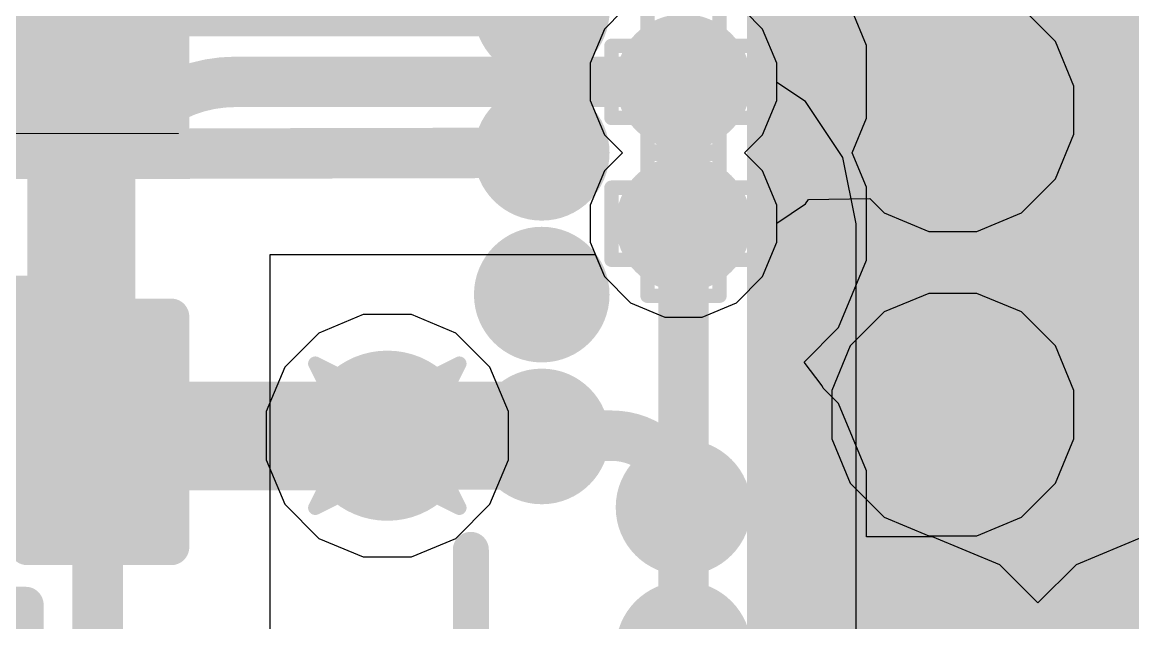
# Model space of a CAD drawing. Header units: inches. Extents: x -2 to 5376, y -4 to 5426.
# Drawn here: x 118.504 to 122.421, y 36.763 to 38.881 of the extents above; entities that cross this region are included whole.
import ezdxf

# ---------------------------------------------------------------- set-up
doc = ezdxf.new("R2010")
doc.units = ezdxf.units.IN
for name, color, linetype in [('Bottom Layer', 5, 'Continuous'), ('Bottom Overlay', 54, 'Continuous'), ('Bottom Paste', 16, 'Continuous'), ('Bottom Solder', 6, 'Continuous'), ('Drill Drawing', 1, 'Continuous'), ('Layer 1', 16, 'Continuous'), ('Layer 2', 76, 'Continuous'), ('Top Layer', 1, 'Continuous'), ('Top Overlay', 2, 'Continuous'), ('Top Paste', 8, 'Continuous'), ('Top Solder', 216, 'Continuous'), ('Via Holes', 16, 'Continuous')]:
    doc.layers.add(name, color=color, linetype=linetype)

# ---------------------------------------------------------------- blocks, each defined once
blk = doc.blocks.new('AQFN_73_EP_7_7__144')
at = {"layer": 'Top Layer'}
blk.add_hatch(color=1, dxfattribs=at).paths.add_polyline_path([(-2.425, 2.425), (2.425, 2.425), (2.425, -2.425), (-2.425, -2.425)])
h = blk.add_hatch(color=1, dxfattribs=at)
edge = h.paths.add_edge_path()
edge.add_arc((-3.25, -0.25), 0.1375, 0, 360)
h = blk.add_hatch(color=1, dxfattribs=at)
edge = h.paths.add_edge_path()
edge.add_arc((-2.75, -0.5), 0.1375, 0, 360)
h = blk.add_hatch(color=1, dxfattribs=at)
edge = h.paths.add_edge_path()
edge.add_arc((-3.25, -0.75), 0.1375, 0, 360)
h = blk.add_hatch(color=1, dxfattribs=at)
edge = h.paths.add_edge_path()
edge.add_arc((-2.75, -1), 0.1375, 0, 360)
h = blk.add_hatch(color=1, dxfattribs=at)
edge = h.paths.add_edge_path()
edge.add_arc((-3.25, -1.25), 0.1375, 0, 360)
h = blk.add_hatch(color=1, dxfattribs=at)
edge = h.paths.add_edge_path()
edge.add_arc((-3.25, -1.75), 0.1375, 0, 360)
h = blk.add_hatch(color=1, dxfattribs=at)
edge = h.paths.add_edge_path()
edge.add_arc((-2.75, -2), 0.1375, 0, 360)
h = blk.add_hatch(color=1, dxfattribs=at)
edge = h.paths.add_edge_path()
edge.add_arc((-2.75, -2.5), 0.1375, 0, 360)
at = {"layer": 'Top Paste'}
h = blk.add_hatch(color=8, dxfattribs=at)
edge = h.paths.add_edge_path()
edge.add_arc((-3.25, -0.25), 0.1375, 0, 360)
h = blk.add_hatch(color=8, dxfattribs=at)
edge = h.paths.add_edge_path()
edge.add_arc((-2.75, -0.5), 0.1375, 0, 360)
h = blk.add_hatch(color=8, dxfattribs=at)
edge = h.paths.add_edge_path()
edge.add_arc((-3.25, -0.75), 0.1375, 0, 360)
h = blk.add_hatch(color=8, dxfattribs=at)
edge = h.paths.add_edge_path()
edge.add_arc((-2.75, -1), 0.1375, 0, 360)
h = blk.add_hatch(color=8, dxfattribs=at)
edge = h.paths.add_edge_path()
edge.add_arc((-3.25, -1.25), 0.1375, 0, 360)
h = blk.add_hatch(color=8, dxfattribs=at)
edge = h.paths.add_edge_path()
edge.add_arc((-3.25, -1.75), 0.1375, 0, 360)
h = blk.add_hatch(color=8, dxfattribs=at)
edge = h.paths.add_edge_path()
edge.add_arc((-2.75, -2), 0.1375, 0, 360)
h = blk.add_hatch(color=8, dxfattribs=at)
edge = h.paths.add_edge_path()
edge.add_arc((-2.75, -2.5), 0.1375, 0, 360)
at = {"layer": 'Top Solder'}
blk.add_hatch(color=216, dxfattribs=at).paths.add_polyline_path([(-2.5266, 2.5266), (2.5266, 2.5266), (2.5266, -2.5266), (-2.5266, -2.5266)])
h = blk.add_hatch(color=216, dxfattribs=at)
edge = h.paths.add_edge_path()
edge.add_arc((-3.25, -0.25), 0.2391, 0, 360)
h = blk.add_hatch(color=216, dxfattribs=at)
edge = h.paths.add_edge_path()
edge.add_arc((-2.75, -0.5), 0.2391, 0, 360)
h = blk.add_hatch(color=216, dxfattribs=at)
edge = h.paths.add_edge_path()
edge.add_arc((-3.25, -0.75), 0.2391, 0, 360)
h = blk.add_hatch(color=216, dxfattribs=at)
edge = h.paths.add_edge_path()
edge.add_arc((-2.75, -1), 0.2391, 0, 360)
h = blk.add_hatch(color=216, dxfattribs=at)
edge = h.paths.add_edge_path()
edge.add_arc((-3.25, -1.25), 0.2391, 0, 360)
h = blk.add_hatch(color=216, dxfattribs=at)
edge = h.paths.add_edge_path()
edge.add_arc((-3.25, -1.75), 0.2391, 0, 360)
h = blk.add_hatch(color=216, dxfattribs=at)
edge = h.paths.add_edge_path()
edge.add_arc((-2.75, -2), 0.2391, 0, 360)
h = blk.add_hatch(color=216, dxfattribs=at)
edge = h.paths.add_edge_path()
edge.add_arc((-2.75, -2.5), 0.2391, 0, 360)
at = {"layer": 'Top Overlay', "const_width": 0.127}
blk.add_lwpolyline([(-3.5, -3.5), (-3.5, -2.15)], dxfattribs=at)
at = {"layer": 'Top Overlay', "const_width": 0.0635}
blk.add_lwpolyline([(-3.5318, -2.15, 1), (-3.4683, -2.15, 1)], format="xyb", close=True, dxfattribs=at)
blk = doc.blocks.new('R___0402_B_175')
at = {"layer": 'Bottom Layer'}
for points in [[(-0.2413, 0.3175), (-0.2413, -0.3175), (-0.6985, -0.3175), (-0.6985, 0.3175)], [(0.6985, 0.3175), (0.6985, -0.3175), (0.2413, -0.3175), (0.2413, 0.3175)]]:
    blk.add_hatch(color=5, dxfattribs=at).paths.add_polyline_path(points)
at = {"layer": 'Bottom Paste'}
for points in [[(-0.2413, 0.3175), (-0.2413, -0.3175), (-0.6985, -0.3175), (-0.6985, 0.3175)], [(0.6985, 0.3175), (0.6985, -0.3175), (0.2413, -0.3175), (0.2413, 0.3175)]]:
    blk.add_hatch(color=16, dxfattribs=at).paths.add_polyline_path(points)
at = {"layer": 'Bottom Solder'}
for points in [[(-0.1863, 0.3725), (-0.1863, -0.3725), (-0.7535, -0.3725), (-0.7535, 0.3725)], [(0.7535, 0.3725), (0.7535, -0.3725), (0.1863, -0.3725), (0.1863, 0.3725)]]:
    blk.add_hatch(color=6, dxfattribs=at).paths.add_polyline_path(points)
at = {"layer": 'Bottom Overlay'}
for points, const_width in [([(0.7874, 0.4064), (-0.7874, 0.4064)], 0.127), ([(-0.7874, 0.4064), (-0.7874, -0.4064)], 0.127), ([(0.8128, 0.4318), (-0.8128, 0.4318)], 0.00323), ([(0.7874, 0.4064), (0.7874, -0.4064)], 0.127), ([(0.7874, -0.4064), (-0.7874, -0.4064)], 0.127)]:
    blk.add_lwpolyline(points, dxfattribs=dict(at, const_width=const_width))
for points, const_width in [([(-0.8191, 0.4064, 1), (-0.7556, 0.4064, 1)], 0.0635), ([(-0.8191, 0.4064, 1), (-0.7556, 0.4064, 1)], 0.0635), ([(-0.8136, 0.4318, 1), (-0.812, 0.4318, 1)], 0.00161), ([(0.7556, 0.4064, 1), (0.8191, 0.4064, 1)], 0.0635), ([(0.7556, 0.4064, 1), (0.8191, 0.4064, 1)], 0.0635), ([(0.812, 0.4318, 1), (0.8136, 0.4318, 1)], 0.00161), ([(-0.8191, -0.4064, 1), (-0.7556, -0.4064, 1)], 0.0635), ([(-0.8191, -0.4064, 1), (-0.7556, -0.4064, 1)], 0.0635), ([(0.7556, -0.4064, 1), (0.8191, -0.4064, 1)], 0.0635), ([(0.7556, -0.4064, 1), (0.8191, -0.4064, 1)], 0.0635)]:
    blk.add_lwpolyline(points, format="xyb", close=True, dxfattribs=dict(at, const_width=const_width))
blk = doc.blocks.new('C___0402_B_296')
at = {"layer": 'Bottom Layer'}
for points in [[(-0.2413, 0.3175), (-0.2413, -0.3175), (-0.6985, -0.3175), (-0.6985, 0.3175)], [(0.6985, 0.3175), (0.6985, -0.3175), (0.2413, -0.3175), (0.2413, 0.3175)]]:
    blk.add_hatch(color=5, dxfattribs=at).paths.add_polyline_path(points)
at = {"layer": 'Bottom Paste'}
for points in [[(-0.2413, 0.3175), (-0.2413, -0.3175), (-0.6985, -0.3175), (-0.6985, 0.3175)], [(0.6985, 0.3175), (0.6985, -0.3175), (0.2413, -0.3175), (0.2413, 0.3175)]]:
    blk.add_hatch(color=16, dxfattribs=at).paths.add_polyline_path(points)
at = {"layer": 'Bottom Solder'}
for points in [[(-0.1813, 0.3775), (-0.1813, -0.3775), (-0.7585, -0.3775), (-0.7585, 0.3775)], [(0.7585, 0.3775), (0.7585, -0.3775), (0.1813, -0.3775), (0.1813, 0.3775)]]:
    blk.add_hatch(color=6, dxfattribs=at).paths.add_polyline_path(points)
at = {"layer": 'Bottom Overlay', "const_width": 0.127}
for points in [[(-0.7874, 0.4064), (-0.2794, 0.4064)], [(-0.7874, -0.4064), (-0.7874, 0.4064)], [(0.2794, 0.4064), (0.7874, 0.4064)], [(0.7874, -0.4064), (0.7874, 0.4064)], [(-0.7874, -0.4064), (-0.2794, -0.4064)], [(0.2794, -0.4064), (0.7874, -0.4064)]]:
    blk.add_lwpolyline(points, dxfattribs=at)
at = {"layer": 'Bottom Overlay', "const_width": 0.0635}
for points in [[(-0.8191, 0.4064, 1), (-0.7556, 0.4064, 1)], [(-0.8191, 0.4064, 1), (-0.7556, 0.4064, 1)], [(-0.3111, 0.4064, 1), (-0.2477, 0.4064, 1)], [(0.2477, 0.4064, 1), (0.3111, 0.4064, 1)], [(0.7556, 0.4064, 1), (0.8191, 0.4064, 1)], [(0.7556, 0.4064, 1), (0.8191, 0.4064, 1)], [(-0.8191, -0.4064, 1), (-0.7556, -0.4064, 1)], [(-0.8191, -0.4064, 1), (-0.7556, -0.4064, 1)], [(-0.3111, -0.4064, 1), (-0.2477, -0.4064, 1)], [(0.2477, -0.4064, 1), (0.3111, -0.4064, 1)], [(0.7556, -0.4064, 1), (0.8191, -0.4064, 1)], [(0.7556, -0.4064, 1), (0.8191, -0.4064, 1)]]:
    blk.add_lwpolyline(points, format="xyb", close=True, dxfattribs=at)
blk = doc.blocks.new('C___0402_297')
at = {"layer": 'Top Layer'}
for points in [[(-0.6985, -0.3175), (-0.6985, 0.3175), (-0.2413, 0.3175), (-0.2413, -0.3175)], [(0.2413, -0.3175), (0.2413, 0.3175), (0.6985, 0.3175), (0.6985, -0.3175)]]:
    blk.add_hatch(color=1, dxfattribs=at).paths.add_polyline_path(points)
at = {"layer": 'Top Paste'}
for points in [[(-0.6985, -0.3175), (-0.6985, 0.3175), (-0.2413, 0.3175), (-0.2413, -0.3175)], [(0.2413, -0.3175), (0.2413, 0.3175), (0.6985, 0.3175), (0.6985, -0.3175)]]:
    blk.add_hatch(color=8, dxfattribs=at).paths.add_polyline_path(points)
at = {"layer": 'Top Solder'}
for points in [[(-0.7585, -0.3775), (-0.7585, 0.3775), (-0.1813, 0.3775), (-0.1813, -0.3775)], [(0.1813, -0.3775), (0.1813, 0.3775), (0.7585, 0.3775), (0.7585, -0.3775)]]:
    blk.add_hatch(color=216, dxfattribs=at).paths.add_polyline_path(points)
at = {"layer": 'Top Overlay', "const_width": 0.127}
for points in [[(-0.7874, 0.4064), (-0.2794, 0.4064)], [(-0.7874, -0.4064), (-0.7874, 0.4064)], [(0.2794, 0.4064), (0.7874, 0.4064)], [(0.7874, -0.4064), (0.7874, 0.4064)], [(-0.7874, -0.4064), (-0.2794, -0.4064)], [(0.2794, -0.4064), (0.7874, -0.4064)]]:
    blk.add_lwpolyline(points, dxfattribs=at)
at = {"layer": 'Top Overlay', "const_width": 0.0635}
for points in [[(-0.8191, 0.4064, 1), (-0.7556, 0.4064, 1)], [(-0.8191, 0.4064, 1), (-0.7556, 0.4064, 1)], [(-0.3111, 0.4064, 1), (-0.2477, 0.4064, 1)], [(0.2477, 0.4064, 1), (0.3111, 0.4064, 1)], [(0.7556, 0.4064, 1), (0.8191, 0.4064, 1)], [(0.7556, 0.4064, 1), (0.8191, 0.4064, 1)], [(-0.8191, -0.4064, 1), (-0.7556, -0.4064, 1)], [(-0.8191, -0.4064, 1), (-0.7556, -0.4064, 1)], [(-0.3111, -0.4064, 1), (-0.2477, -0.4064, 1)], [(0.2477, -0.4064, 1), (0.3111, -0.4064, 1)], [(0.7556, -0.4064, 1), (0.8191, -0.4064, 1)], [(0.7556, -0.4064, 1), (0.8191, -0.4064, 1)]]:
    blk.add_lwpolyline(points, format="xyb", close=True, dxfattribs=at)
blk = doc.blocks.new('C___0402_298')
at = {"layer": 'Top Layer'}
for points in [[(-0.6985, -0.3175), (-0.6985, 0.3175), (-0.2413, 0.3175), (-0.2413, -0.3175)], [(0.2413, -0.3175), (0.2413, 0.3175), (0.6985, 0.3175), (0.6985, -0.3175)]]:
    blk.add_hatch(color=1, dxfattribs=at).paths.add_polyline_path(points)
at = {"layer": 'Top Paste'}
for points in [[(-0.6985, -0.3175), (-0.6985, 0.3175), (-0.2413, 0.3175), (-0.2413, -0.3175)], [(0.2413, -0.3175), (0.2413, 0.3175), (0.6985, 0.3175), (0.6985, -0.3175)]]:
    blk.add_hatch(color=8, dxfattribs=at).paths.add_polyline_path(points)
at = {"layer": 'Top Solder'}
for points in [[(-0.7585, -0.3775), (-0.7585, 0.3775), (-0.1813, 0.3775), (-0.1813, -0.3775)], [(0.1813, -0.3775), (0.1813, 0.3775), (0.7585, 0.3775), (0.7585, -0.3775)]]:
    blk.add_hatch(color=216, dxfattribs=at).paths.add_polyline_path(points)
at = {"layer": 'Top Overlay', "const_width": 0.127}
for points in [[(-0.7874, 0.4064), (-0.2794, 0.4064)], [(-0.7874, -0.4064), (-0.7874, 0.4064)], [(0.2794, 0.4064), (0.7874, 0.4064)], [(0.7874, -0.4064), (0.7874, 0.4064)], [(-0.7874, -0.4064), (-0.2794, -0.4064)], [(0.2794, -0.4064), (0.7874, -0.4064)]]:
    blk.add_lwpolyline(points, dxfattribs=at)
at = {"layer": 'Top Overlay', "const_width": 0.0635}
for points in [[(-0.8191, 0.4064, 1), (-0.7556, 0.4064, 1)], [(-0.8191, 0.4064, 1), (-0.7556, 0.4064, 1)], [(-0.3111, 0.4064, 1), (-0.2477, 0.4064, 1)], [(0.2477, 0.4064, 1), (0.3111, 0.4064, 1)], [(0.7556, 0.4064, 1), (0.8191, 0.4064, 1)], [(0.7556, 0.4064, 1), (0.8191, 0.4064, 1)], [(-0.8191, -0.4064, 1), (-0.7556, -0.4064, 1)], [(-0.8191, -0.4064, 1), (-0.7556, -0.4064, 1)], [(-0.3111, -0.4064, 1), (-0.2477, -0.4064, 1)], [(0.2477, -0.4064, 1), (0.3111, -0.4064, 1)], [(0.7556, -0.4064, 1), (0.8191, -0.4064, 1)], [(0.7556, -0.4064, 1), (0.8191, -0.4064, 1)]]:
    blk.add_lwpolyline(points, format="xyb", close=True, dxfattribs=at)

msp = doc.modelspace()

# ---------------------------------------------------------------- hatches: boundary and pattern name
at = {"layer": 'Bottom Layer'}
h = msp.add_hatch(color=5, dxfattribs=at)
edge = h.paths.add_edge_path()
edge.add_arc((121.7866, 38.5704), 0.3, 0, 360)
h = msp.add_hatch(color=5, dxfattribs=at)
edge = h.paths.add_edge_path()
edge.add_arc((120.8366, 38.6704), 0.15, 0, 360)
h = msp.add_hatch(color=5, dxfattribs=at)
edge = h.paths.add_edge_path()
edge.add_arc((120.8366, 38.1704), 0.15, 0, 360)
h = msp.add_hatch(color=5, dxfattribs=at)
edge = h.paths.add_edge_path()
edge.add_arc((121.7866, 37.4974), 0.3, 0, 360)
h = msp.add_hatch(color=5, dxfattribs=at)
edge = h.paths.add_edge_path()
edge.add_arc((119.792, 37.423), 0.3, 0, 360)
at = {"layer": 'Layer 1'}
h = msp.add_hatch(color=16, dxfattribs=at)
edge = h.paths.add_edge_path()
edge.add_arc((121.7866, 38.5704), 0.3, 0, 360)
h = msp.add_hatch(color=16, dxfattribs=at)
edge = h.paths.add_edge_path()
edge.add_arc((120.8366, 38.6704), 0.15, 0, 360)
h = msp.add_hatch(color=16, dxfattribs=at)
edge = h.paths.add_edge_path()
edge.add_arc((120.8366, 38.1704), 0.15, 0, 360)
h = msp.add_hatch(color=16, dxfattribs=at)
edge = h.paths.add_edge_path()
edge.add_arc((121.7866, 37.4974), 0.3, 0, 360)
h = msp.add_hatch(color=16, dxfattribs=at)
edge = h.paths.add_edge_path()
edge.add_arc((119.792, 37.423), 0.3, 0, 360)
at = {"layer": 'Layer 2'}
h = msp.add_hatch(color=76, dxfattribs=at)
edge = h.paths.add_edge_path()
edge.add_arc((121.7866, 38.5704), 0.3, 0, 360)
h = msp.add_hatch(color=76, dxfattribs=at)
edge = h.paths.add_edge_path()
edge.add_arc((120.8366, 38.6704), 0.15, 0, 360)
h = msp.add_hatch(color=76, dxfattribs=at)
edge = h.paths.add_edge_path()
edge.add_arc((120.8366, 38.1704), 0.15, 0, 360)
h = msp.add_hatch(color=76, dxfattribs=at)
edge = h.paths.add_edge_path()
edge.add_arc((121.7866, 37.4974), 0.3, 0, 360)
h = msp.add_hatch(color=76, dxfattribs=at)
edge = h.paths.add_edge_path()
edge.add_arc((119.792, 37.423), 0.3, 0, 360)
at = {"layer": 'Top Layer'}
h = msp.add_hatch(color=1, dxfattribs=at)
edge = h.paths.add_edge_path()
edge.add_arc((121.7866, 38.5704), 0.3, 0, 360)
h = msp.add_hatch(color=1, dxfattribs=at)
edge = h.paths.add_edge_path()
edge.add_arc((120.8366, 38.6704), 0.15, 0, 360)
h = msp.add_hatch(color=1, dxfattribs=at)
edge = h.paths.add_edge_path()
edge.add_arc((120.8366, 38.1704), 0.15, 0, 360)
h = msp.add_hatch(color=1, dxfattribs=at)
edge = h.paths.add_edge_path()
edge.add_arc((121.7866, 37.4974), 0.3, 0, 360)
h = msp.add_hatch(color=1, dxfattribs=at)
edge = h.paths.add_edge_path()
edge.add_arc((119.792, 37.423), 0.3, 0, 360)
at = {"layer": 'Via Holes'}
h = msp.add_hatch(color=7, dxfattribs=at)
edge = h.paths.add_edge_path()
edge.add_arc((120.8366, 38.6704), 0.075, 0, 360)
h = msp.add_hatch(color=7, dxfattribs=at)
edge = h.paths.add_edge_path()
edge.add_arc((121.7866, 38.5704), 0.15, 0, 360)
h = msp.add_hatch(color=7, dxfattribs=at)
edge = h.paths.add_edge_path()
edge.add_arc((120.8366, 38.1704), 0.075, 0, 360)
h = msp.add_hatch(color=7, dxfattribs=at)
edge = h.paths.add_edge_path()
edge.add_arc((121.7866, 37.4974), 0.15, 0, 360)
h = msp.add_hatch(color=7, dxfattribs=at)
edge = h.paths.add_edge_path()
edge.add_arc((119.792, 37.423), 0.15, 0, 360)

# ---------------------------------------------------------------- linework, layer by layer
at = {"layer": 'Bottom Layer'}
for p, q in [((121.1155, 38.8568), (121.0519, 38.9204)), ((121.1656, 38.7358), (121.1155, 38.8568)), ((121.1656, 38.6685), (121.1656, 38.7358)), ((121.2669, 38.6007), (121.1656, 38.6685)), ((121.3989, 38.4033), (121.2669, 38.6007)), ((121.4452, 38.1704), (121.3989, 38.4033)), ((121.4452, 36.3943), (121.4452, 38.1704))]:
    msp.add_line(p, q, dxfattribs=at)
for points, const_width in [([(118.7125, 37.4365), (118.7125, 38.9204)], 0.381), ([(120.8366, 36.3943), (120.8366, 38.1704)], 0.1778), ([(118.7125, 37.423), (119.792, 37.423)], 0.381), ([(118.7125, 37.423), (118.7125, 37.4365)], 0.1778)]:
    msp.add_lwpolyline(points, dxfattribs=dict(at, const_width=const_width))
for points, const_width in [([(118.6172, 38.9204, 1), (118.8077, 38.9204, 1)], 0.1905), ([(120.7922, 38.1704, 1), (120.8811, 38.1704, 1)], 0.0889), ([(118.6172, 37.4365, 1), (118.8077, 37.4365, 1)], 0.1905), ([(118.6172, 37.423, 1), (118.8077, 37.423, 1)], 0.1905), ([(119.6967, 37.423, 1), (119.8872, 37.423, 1)], 0.1905), ([(118.668, 37.4365, 1), (118.7569, 37.4365, 1)], 0.0889), ([(118.668, 37.423, 1), (118.7569, 37.423, 1)], 0.0889)]:
    msp.add_lwpolyline(points, format="xyb", close=True, dxfattribs=dict(at, const_width=const_width))
at = {"layer": 'Drill Drawing', "const_width": 0.0508}
for points in [[(120.7096, 38.7974), (120.7096, 38.9244)], [(120.9636, 38.7974), (120.9636, 38.9244)], [(120.5826, 38.5434), (120.5826, 38.7974)], [(120.5826, 38.7974), (120.7096, 38.7974)], [(120.7604, 38.7466), (120.7604, 38.8228)], [(120.7604, 38.8228), (120.9128, 38.8228)], [(120.9128, 38.7466), (120.9128, 38.8228)], [(120.9636, 38.7974), (121.0906, 38.7974)], [(121.0906, 38.5434), (121.0906, 38.7974)], [(121.5326, 38.8244), (121.7866, 38.6974)], [(121.5326, 38.8244), (121.6596, 38.5704)], [(121.7866, 38.6974), (122.0406, 38.8244)], [(121.9136, 38.5704), (122.0406, 38.8244)], [(120.6842, 38.5942), (120.6842, 38.7466)], [(120.6842, 38.7466), (120.7604, 38.7466)], [(120.9128, 38.7466), (120.989, 38.7466)], [(120.989, 38.5942), (120.989, 38.7466)], [(121.6342, 38.7228), (121.7866, 38.6466)], [(121.6342, 38.7228), (121.7104, 38.5704)], [(121.7866, 38.6466), (121.939, 38.7228)], [(121.8628, 38.5704), (121.939, 38.7228)], [(120.6842, 38.5942), (120.7604, 38.5942)], [(120.7604, 38.518), (120.7604, 38.5942)], [(120.9128, 38.5942), (120.989, 38.5942)], [(120.9128, 38.518), (120.9128, 38.5942)], [(121.5326, 38.3164), (121.6596, 38.5704)], [(121.6342, 38.418), (121.7104, 38.5704)], [(121.8628, 38.5704), (121.939, 38.418)], [(121.9136, 38.5704), (122.0406, 38.3164)], [(120.5826, 38.5434), (120.7096, 38.5434)], [(120.7096, 38.4164), (120.7096, 38.5434)], [(120.7604, 38.518), (120.9128, 38.518)], [(120.9636, 38.5434), (121.0906, 38.5434)], [(120.9636, 38.4164), (120.9636, 38.5434)], [(121.6342, 38.418), (121.7866, 38.4942)], [(121.7866, 38.4942), (121.939, 38.418)], [(121.5326, 38.3164), (121.7866, 38.4434)], [(121.7866, 38.4434), (122.0406, 38.3164)], [(120.7096, 38.2974), (120.7096, 38.4244)], [(120.7096, 38.4244), (120.9636, 38.4244)], [(120.7096, 38.4164), (120.9636, 38.4164)], [(120.9636, 38.2974), (120.9636, 38.4244)], [(120.7604, 38.2466), (120.7604, 38.3228)], [(120.7604, 38.3228), (120.9128, 38.3228)], [(120.9128, 38.2466), (120.9128, 38.3228)], [(120.5826, 38.0434), (120.5826, 38.2974)], [(120.5826, 38.2974), (120.7096, 38.2974)], [(120.9636, 38.2974), (121.0906, 38.2974)], [(121.0906, 38.0434), (121.0906, 38.2974)], [(120.6842, 38.0942), (120.6842, 38.2466)], [(120.6842, 38.2466), (120.7604, 38.2466)], [(120.9128, 38.2466), (120.989, 38.2466)], [(120.989, 38.0942), (120.989, 38.2466)], [(120.6842, 38.0942), (120.7604, 38.0942)], [(120.7604, 38.018), (120.7604, 38.0942)], [(120.9128, 38.0942), (120.989, 38.0942)], [(120.9128, 38.018), (120.9128, 38.0942)], [(120.5826, 38.0434), (120.7096, 38.0434)], [(120.7096, 37.9164), (120.7096, 38.0434)], [(120.7604, 38.018), (120.9128, 38.018)], [(120.9636, 38.0434), (121.0906, 38.0434)], [(120.9636, 37.9164), (120.9636, 38.0434)], [(120.7096, 37.9164), (120.9636, 37.9164)], [(121.5326, 37.7514), (121.7866, 37.6244)], [(121.5326, 37.7514), (121.6596, 37.4974)], [(121.7866, 37.6244), (122.0406, 37.7514)], [(121.9136, 37.4974), (122.0406, 37.7514)], [(119.538, 37.677), (119.792, 37.55)], [(119.538, 37.677), (119.665, 37.423)], [(119.792, 37.55), (120.046, 37.677)], [(119.919, 37.423), (120.046, 37.677)], [(121.6342, 37.6498), (121.7866, 37.5736)], [(121.6342, 37.6498), (121.7104, 37.4974)], [(121.7866, 37.5736), (121.939, 37.6498)], [(121.8628, 37.4974), (121.939, 37.6498)], [(119.6396, 37.5754), (119.792, 37.4992)], [(119.6396, 37.5754), (119.7158, 37.423)], [(119.792, 37.4992), (119.9444, 37.5754)], [(119.8682, 37.423), (119.9444, 37.5754)], [(121.5326, 37.2434), (121.6596, 37.4974)], [(121.6342, 37.345), (121.7104, 37.4974)], [(121.8628, 37.4974), (121.939, 37.345)], [(121.9136, 37.4974), (122.0406, 37.2434)], [(119.538, 37.169), (119.665, 37.423)], [(119.6396, 37.2706), (119.7158, 37.423)], [(119.8682, 37.423), (119.9444, 37.2706)], [(119.919, 37.423), (120.046, 37.169)], [(121.6342, 37.345), (121.7866, 37.4212)], [(121.7866, 37.4212), (121.939, 37.345)], [(119.6396, 37.2706), (119.792, 37.3468)], [(119.792, 37.3468), (119.9444, 37.2706)], [(121.5326, 37.2434), (121.7866, 37.3704)], [(121.7866, 37.3704), (122.0406, 37.2434)], [(119.538, 37.169), (119.792, 37.296)], [(119.792, 37.296), (120.046, 37.169)]]:
    msp.add_lwpolyline(points, dxfattribs=at)
at = {"layer": 'Drill Drawing', "const_width": 0.0254}
for points in [[(120.5699, 38.7974, 1), (120.5953, 38.7974, 1)], [(120.5699, 38.7974, 1), (120.5953, 38.7974, 1)], [(120.6969, 38.7974, 1), (120.7223, 38.7974, 1)], [(120.6969, 38.7974, 1), (120.7223, 38.7974, 1)], [(120.7477, 38.8228, 1), (120.7731, 38.8228, 1)], [(120.7477, 38.8228, 1), (120.7731, 38.8228, 1)], [(120.9001, 38.8228, 1), (120.9255, 38.8228, 1)], [(120.9001, 38.8228, 1), (120.9255, 38.8228, 1)], [(120.9509, 38.7974, 1), (120.9763, 38.7974, 1)], [(120.9509, 38.7974, 1), (120.9763, 38.7974, 1)], [(121.0779, 38.7974, 1), (121.1033, 38.7974, 1)], [(121.0779, 38.7974, 1), (121.1033, 38.7974, 1)], [(121.5199, 38.8244, 1), (121.5453, 38.8244, 1)], [(121.5199, 38.8244, 1), (121.5453, 38.8244, 1)], [(122.0279, 38.8244, 1), (122.0533, 38.8244, 1)], [(122.0279, 38.8244, 1), (122.0533, 38.8244, 1)], [(120.6715, 38.7466, 1), (120.6969, 38.7466, 1)], [(120.6715, 38.7466, 1), (120.6969, 38.7466, 1)], [(120.7477, 38.7466, 1), (120.7731, 38.7466, 1)], [(120.7477, 38.7466, 1), (120.7731, 38.7466, 1)], [(120.9001, 38.7466, 1), (120.9255, 38.7466, 1)], [(120.9001, 38.7466, 1), (120.9255, 38.7466, 1)], [(120.9763, 38.7466, 1), (121.0017, 38.7466, 1)], [(120.9763, 38.7466, 1), (121.0017, 38.7466, 1)], [(121.6215, 38.7228, 1), (121.6469, 38.7228, 1)], [(121.6215, 38.7228, 1), (121.6469, 38.7228, 1)], [(121.9263, 38.7228, 1), (121.9517, 38.7228, 1)], [(121.9263, 38.7228, 1), (121.9517, 38.7228, 1)], [(121.7739, 38.6974, 1), (121.7993, 38.6974, 1)], [(121.7739, 38.6974, 1), (121.7993, 38.6974, 1)], [(121.7739, 38.6466, 1), (121.7993, 38.6466, 1)], [(121.7739, 38.6466, 1), (121.7993, 38.6466, 1)], [(120.6715, 38.5942, 1), (120.6969, 38.5942, 1)], [(120.6715, 38.5942, 1), (120.6969, 38.5942, 1)], [(120.7477, 38.5942, 1), (120.7731, 38.5942, 1)], [(120.7477, 38.5942, 1), (120.7731, 38.5942, 1)], [(120.9001, 38.5942, 1), (120.9255, 38.5942, 1)], [(120.9001, 38.5942, 1), (120.9255, 38.5942, 1)], [(120.9763, 38.5942, 1), (121.0017, 38.5942, 1)], [(120.9763, 38.5942, 1), (121.0017, 38.5942, 1)], [(121.6469, 38.5704, 1), (121.6723, 38.5704, 1)], [(121.6469, 38.5704, 1), (121.6723, 38.5704, 1)], [(121.6977, 38.5704, 1), (121.7231, 38.5704, 1)], [(121.6977, 38.5704, 1), (121.7231, 38.5704, 1)], [(121.8501, 38.5704, 1), (121.8755, 38.5704, 1)], [(121.8501, 38.5704, 1), (121.8755, 38.5704, 1)], [(121.9009, 38.5704, 1), (121.9263, 38.5704, 1)], [(121.9009, 38.5704, 1), (121.9263, 38.5704, 1)], [(120.5699, 38.5434, 1), (120.5953, 38.5434, 1)], [(120.5699, 38.5434, 1), (120.5953, 38.5434, 1)], [(120.6969, 38.5434, 1), (120.7223, 38.5434, 1)], [(120.6969, 38.5434, 1), (120.7223, 38.5434, 1)], [(120.7477, 38.518, 1), (120.7731, 38.518, 1)], [(120.7477, 38.518, 1), (120.7731, 38.518, 1)], [(120.9001, 38.518, 1), (120.9255, 38.518, 1)], [(120.9001, 38.518, 1), (120.9255, 38.518, 1)], [(120.9509, 38.5434, 1), (120.9763, 38.5434, 1)], [(120.9509, 38.5434, 1), (120.9763, 38.5434, 1)], [(121.0779, 38.5434, 1), (121.1033, 38.5434, 1)], [(121.0779, 38.5434, 1), (121.1033, 38.5434, 1)], [(121.7739, 38.4942, 1), (121.7993, 38.4942, 1)], [(121.7739, 38.4942, 1), (121.7993, 38.4942, 1)], [(121.7739, 38.4434, 1), (121.7993, 38.4434, 1)], [(121.7739, 38.4434, 1), (121.7993, 38.4434, 1)], [(120.6969, 38.4244, 1), (120.7223, 38.4244, 1)], [(120.6969, 38.4244, 1), (120.7223, 38.4244, 1)], [(120.6969, 38.4164, 1), (120.7223, 38.4164, 1)], [(120.6969, 38.4164, 1), (120.7223, 38.4164, 1)], [(120.9509, 38.4244, 1), (120.9763, 38.4244, 1)], [(120.9509, 38.4244, 1), (120.9763, 38.4244, 1)], [(120.9509, 38.4164, 1), (120.9763, 38.4164, 1)], [(120.9509, 38.4164, 1), (120.9763, 38.4164, 1)], [(121.6215, 38.418, 1), (121.6469, 38.418, 1)], [(121.6215, 38.418, 1), (121.6469, 38.418, 1)], [(121.9263, 38.418, 1), (121.9517, 38.418, 1)], [(121.9263, 38.418, 1), (121.9517, 38.418, 1)], [(120.7477, 38.3228, 1), (120.7731, 38.3228, 1)], [(120.7477, 38.3228, 1), (120.7731, 38.3228, 1)], [(120.9001, 38.3228, 1), (120.9255, 38.3228, 1)], [(120.9001, 38.3228, 1), (120.9255, 38.3228, 1)], [(120.5699, 38.2974, 1), (120.5953, 38.2974, 1)], [(120.5699, 38.2974, 1), (120.5953, 38.2974, 1)], [(120.6969, 38.2974, 1), (120.7223, 38.2974, 1)], [(120.6969, 38.2974, 1), (120.7223, 38.2974, 1)], [(120.9509, 38.2974, 1), (120.9763, 38.2974, 1)], [(120.9509, 38.2974, 1), (120.9763, 38.2974, 1)], [(121.0779, 38.2974, 1), (121.1033, 38.2974, 1)], [(121.0779, 38.2974, 1), (121.1033, 38.2974, 1)], [(121.5199, 38.3164, 1), (121.5453, 38.3164, 1)], [(121.5199, 38.3164, 1), (121.5453, 38.3164, 1)], [(122.0279, 38.3164, 1), (122.0533, 38.3164, 1)], [(122.0279, 38.3164, 1), (122.0533, 38.3164, 1)], [(120.6715, 38.2466, 1), (120.6969, 38.2466, 1)], [(120.6715, 38.2466, 1), (120.6969, 38.2466, 1)], [(120.7477, 38.2466, 1), (120.7731, 38.2466, 1)], [(120.7477, 38.2466, 1), (120.7731, 38.2466, 1)], [(120.9001, 38.2466, 1), (120.9255, 38.2466, 1)], [(120.9001, 38.2466, 1), (120.9255, 38.2466, 1)], [(120.9763, 38.2466, 1), (121.0017, 38.2466, 1)], [(120.9763, 38.2466, 1), (121.0017, 38.2466, 1)], [(120.6715, 38.0942, 1), (120.6969, 38.0942, 1)], [(120.6715, 38.0942, 1), (120.6969, 38.0942, 1)], [(120.7477, 38.0942, 1), (120.7731, 38.0942, 1)], [(120.7477, 38.0942, 1), (120.7731, 38.0942, 1)], [(120.9001, 38.0942, 1), (120.9255, 38.0942, 1)], [(120.9001, 38.0942, 1), (120.9255, 38.0942, 1)], [(120.9763, 38.0942, 1), (121.0017, 38.0942, 1)], [(120.9763, 38.0942, 1), (121.0017, 38.0942, 1)], [(120.5699, 38.0434, 1), (120.5953, 38.0434, 1)], [(120.5699, 38.0434, 1), (120.5953, 38.0434, 1)], [(120.6969, 38.0434, 1), (120.7223, 38.0434, 1)], [(120.6969, 38.0434, 1), (120.7223, 38.0434, 1)], [(120.7477, 38.018, 1), (120.7731, 38.018, 1)], [(120.7477, 38.018, 1), (120.7731, 38.018, 1)], [(120.9001, 38.018, 1), (120.9255, 38.018, 1)], [(120.9001, 38.018, 1), (120.9255, 38.018, 1)], [(120.9509, 38.0434, 1), (120.9763, 38.0434, 1)], [(120.9509, 38.0434, 1), (120.9763, 38.0434, 1)], [(121.0779, 38.0434, 1), (121.1033, 38.0434, 1)], [(121.0779, 38.0434, 1), (121.1033, 38.0434, 1)], [(120.6969, 37.9164, 1), (120.7223, 37.9164, 1)], [(120.6969, 37.9164, 1), (120.7223, 37.9164, 1)], [(120.9509, 37.9164, 1), (120.9763, 37.9164, 1)], [(120.9509, 37.9164, 1), (120.9763, 37.9164, 1)], [(121.5199, 37.7514, 1), (121.5453, 37.7514, 1)], [(121.5199, 37.7514, 1), (121.5453, 37.7514, 1)], [(122.0279, 37.7514, 1), (122.0533, 37.7514, 1)], [(122.0279, 37.7514, 1), (122.0533, 37.7514, 1)], [(119.5253, 37.677, 1), (119.5507, 37.677, 1)], [(119.5253, 37.677, 1), (119.5507, 37.677, 1)], [(120.0333, 37.677, 1), (120.0587, 37.677, 1)], [(120.0333, 37.677, 1), (120.0587, 37.677, 1)], [(121.6215, 37.6498, 1), (121.6469, 37.6498, 1)], [(121.6215, 37.6498, 1), (121.6469, 37.6498, 1)], [(121.7739, 37.6244, 1), (121.7993, 37.6244, 1)], [(121.7739, 37.6244, 1), (121.7993, 37.6244, 1)], [(121.9263, 37.6498, 1), (121.9517, 37.6498, 1)], [(121.9263, 37.6498, 1), (121.9517, 37.6498, 1)], [(119.6269, 37.5754, 1), (119.6523, 37.5754, 1)], [(119.6269, 37.5754, 1), (119.6523, 37.5754, 1)], [(119.7793, 37.55, 1), (119.8047, 37.55, 1)], [(119.7793, 37.55, 1), (119.8047, 37.55, 1)], [(119.9317, 37.5754, 1), (119.9571, 37.5754, 1)], [(119.9317, 37.5754, 1), (119.9571, 37.5754, 1)], [(121.7739, 37.5736, 1), (121.7993, 37.5736, 1)], [(121.7739, 37.5736, 1), (121.7993, 37.5736, 1)], [(119.7793, 37.4992, 1), (119.8047, 37.4992, 1)], [(119.7793, 37.4992, 1), (119.8047, 37.4992, 1)], [(121.6469, 37.4974, 1), (121.6723, 37.4974, 1)], [(121.6469, 37.4974, 1), (121.6723, 37.4974, 1)], [(121.6977, 37.4974, 1), (121.7231, 37.4974, 1)], [(121.6977, 37.4974, 1), (121.7231, 37.4974, 1)], [(121.8501, 37.4974, 1), (121.8755, 37.4974, 1)], [(121.8501, 37.4974, 1), (121.8755, 37.4974, 1)], [(121.9009, 37.4974, 1), (121.9263, 37.4974, 1)], [(121.9009, 37.4974, 1), (121.9263, 37.4974, 1)], [(119.6523, 37.423, 1), (119.6777, 37.423, 1)], [(119.6523, 37.423, 1), (119.6777, 37.423, 1)], [(119.7031, 37.423, 1), (119.7285, 37.423, 1)], [(119.7031, 37.423, 1), (119.7285, 37.423, 1)], [(119.8555, 37.423, 1), (119.8809, 37.423, 1)], [(119.8555, 37.423, 1), (119.8809, 37.423, 1)], [(119.9063, 37.423, 1), (119.9317, 37.423, 1)], [(119.9063, 37.423, 1), (119.9317, 37.423, 1)], [(121.7739, 37.4212, 1), (121.7993, 37.4212, 1)], [(121.7739, 37.4212, 1), (121.7993, 37.4212, 1)], [(119.7793, 37.3468, 1), (119.8047, 37.3468, 1)], [(119.7793, 37.3468, 1), (119.8047, 37.3468, 1)], [(121.6215, 37.345, 1), (121.6469, 37.345, 1)], [(121.6215, 37.345, 1), (121.6469, 37.345, 1)], [(121.7739, 37.3704, 1), (121.7993, 37.3704, 1)], [(121.7739, 37.3704, 1), (121.7993, 37.3704, 1)], [(121.9263, 37.345, 1), (121.9517, 37.345, 1)], [(121.9263, 37.345, 1), (121.9517, 37.345, 1)], [(119.6269, 37.2706, 1), (119.6523, 37.2706, 1)], [(119.6269, 37.2706, 1), (119.6523, 37.2706, 1)], [(119.7793, 37.296, 1), (119.8047, 37.296, 1)], [(119.7793, 37.296, 1), (119.8047, 37.296, 1)], [(119.9317, 37.2706, 1), (119.9571, 37.2706, 1)], [(119.9317, 37.2706, 1), (119.9571, 37.2706, 1)], [(121.5199, 37.2434, 1), (121.5453, 37.2434, 1)], [(121.5199, 37.2434, 1), (121.5453, 37.2434, 1)], [(122.0279, 37.2434, 1), (122.0533, 37.2434, 1)], [(122.0279, 37.2434, 1), (122.0533, 37.2434, 1)], [(119.5253, 37.169, 1), (119.5507, 37.169, 1)], [(119.5253, 37.169, 1), (119.5507, 37.169, 1)], [(120.0333, 37.169, 1), (120.0587, 37.169, 1)], [(120.0333, 37.169, 1), (120.0587, 37.169, 1)]]:
    msp.add_lwpolyline(points, format="xyb", close=True, dxfattribs=at)
at = {"layer": 'Layer 1'}
for p, q in [((120.6213, 38.9204), (120.5577, 38.8568)), ((121.1155, 38.8568), (121.0519, 38.9204)), ((120.5577, 38.8568), (120.5076, 38.7358)), ((121.1656, 38.7358), (121.1155, 38.8568)), ((120.5076, 38.7358), (120.5076, 38.605)), ((121.1656, 38.605), (121.1656, 38.7358)), ((120.5076, 38.605), (120.5577, 38.484)), ((121.1155, 38.484), (121.1656, 38.605)), ((120.5577, 38.484), (120.6213, 38.4204)), ((121.0519, 38.4204), (121.1155, 38.484)), ((120.6213, 38.4204), (120.5577, 38.3568)), ((121.1155, 38.3568), (121.0519, 38.4204)), ((120.5577, 38.3568), (120.5076, 38.2358)), ((121.1656, 38.2358), (121.1155, 38.3568)), ((120.5076, 38.2358), (120.5076, 38.105)), ((121.1656, 38.105), (121.1656, 38.2358)), ((120.5076, 38.105), (120.5577, 37.984)), ((121.1155, 37.984), (121.1656, 38.105)), ((120.5577, 37.984), (120.6502, 37.8915)), ((121.023, 37.8915), (121.1155, 37.984)), ((120.6502, 37.8915), (120.7712, 37.8414)), ((120.902, 37.8414), (121.023, 37.8915)), ((119.707, 37.85), (119.5501, 37.785)), ((119.8769, 37.85), (119.707, 37.85)), ((120.0339, 37.785), (119.8769, 37.85)), ((120.7712, 37.8414), (120.902, 37.8414)), ((119.5501, 37.785), (119.43, 37.6648)), ((120.154, 37.6648), (120.0339, 37.785)), ((119.43, 37.6648), (119.365, 37.5079)), ((120.219, 37.5079), (120.154, 37.6648)), ((119.365, 37.5079), (119.365, 37.338)), ((120.219, 37.338), (120.219, 37.5079)), ((119.365, 37.338), (119.43, 37.1811)), ((120.154, 37.1811), (120.219, 37.338)), ((119.43, 37.1811), (119.5501, 37.061)), ((120.0339, 37.061), (120.154, 37.1811)), ((119.5501, 37.061), (119.707, 36.996)), ((119.8769, 36.996), (120.0339, 37.061)), ((119.707, 36.996), (119.8769, 36.996))]:
    msp.add_line(p, q, dxfattribs=at)
at = {"layer": 'Layer 2'}
for p, q in [((122.1486, 38.8123), (122.0285, 38.9324)), ((122.2136, 38.6553), (122.1486, 38.8123)), ((122.2136, 38.4855), (122.2136, 38.6553)), ((122.1486, 38.3285), (122.2136, 38.4855)), ((122.0285, 38.2084), (122.1486, 38.3285)), ((121.1656, 38.1723), (121.2669, 38.2401)), ((121.2669, 38.2401), (121.2771, 38.2553)), ((121.2771, 38.2553), (121.4937, 38.2594)), ((121.4937, 38.2594), (121.5447, 38.2084)), ((121.5447, 38.2084), (121.7017, 38.1434)), ((121.8715, 38.1434), (122.0285, 38.2084)), ((121.1656, 38.105), (121.1656, 38.1723)), ((121.7017, 38.1434), (121.8715, 38.1434)), ((121.1155, 37.984), (121.1656, 38.105)), ((119.379, 33.047), (119.379, 38.0618)), ((119.379, 38.0618), (120.5255, 38.0618)), ((120.5255, 38.0618), (120.5577, 37.984)), ((120.5577, 37.984), (120.6502, 37.8915)), ((121.023, 37.8915), (121.1155, 37.984)), ((121.7017, 37.9244), (121.5447, 37.8594)), ((121.8715, 37.9244), (121.7017, 37.9244)), ((122.0285, 37.8594), (121.8715, 37.9244)), ((120.6502, 37.8915), (120.7712, 37.8414)), ((120.902, 37.8414), (121.023, 37.8915)), ((120.7712, 37.8414), (120.902, 37.8414)), ((121.5447, 37.8594), (121.4246, 37.7393)), ((122.1486, 37.7393), (122.0285, 37.8594)), ((121.4246, 37.7393), (121.3596, 37.5823)), ((122.2136, 37.5823), (122.1486, 37.7393)), ((121.3596, 37.5823), (121.3596, 37.4125)), ((122.2136, 37.4125), (122.2136, 37.5823)), ((121.3596, 37.4125), (121.4246, 37.2555)), ((122.1486, 37.2555), (122.2136, 37.4125)), ((121.4246, 37.2555), (121.5447, 37.1354)), ((122.0285, 37.1354), (122.1486, 37.2555)), ((121.5447, 37.1354), (121.7017, 37.0704)), ((121.8715, 37.0704), (122.0285, 37.1354)), ((121.7017, 37.0704), (121.8715, 37.0704))]:
    msp.add_line(p, q, dxfattribs=at)
at = {"layer": 'Layer 2', "const_width": 0.1778}
msp.add_lwpolyline([(118.7704, 38.1857, -0.414214), (119.2551, 38.6704)], format="xyb", dxfattribs=at)
for points in [[(119.2551, 38.6704), (120.8366, 38.6704)], [(118.7704, 16.1407), (118.7704, 38.1857)]]:
    msp.add_lwpolyline(points, dxfattribs=at)
at = {"layer": 'Layer 2', "const_width": 0.0889}
for points in [[(119.2106, 38.6704, 1), (119.2995, 38.6704, 1)], [(119.2106, 38.6704, 1), (119.2995, 38.6704, 1)], [(120.7922, 38.6704, 1), (120.8811, 38.6704, 1)], [(118.7259, 38.1857, 1), (118.8149, 38.1857, 1)], [(118.7259, 38.1857, 1), (118.8149, 38.1857, 1)]]:
    msp.add_lwpolyline(points, format="xyb", close=True, dxfattribs=at)
at = {"layer": 'Top Layer'}
for p, q in [((121.4821, 38.7988), (121.4317, 38.9204)), ((121.4821, 38.542), (121.4821, 38.7988)), ((121.4317, 38.4204), (121.4821, 38.542)), ((121.4821, 38.2988), (121.4317, 38.4204)), ((121.4821, 38.042), (121.4821, 38.2988)), ((121.3838, 37.8048), (121.4821, 38.042)), ((121.2617, 37.6826), (121.3838, 37.8048)), ((121.326, 37.5988), (121.2617, 37.6826)), ((121.3296, 37.5903), (121.326, 37.5988)), ((121.3838, 37.536), (121.3296, 37.5903)), ((121.4821, 37.2988), (121.3838, 37.536)), ((121.4821, 37.0659), (121.4821, 37.2988)), ((121.715, 37.0659), (121.4821, 37.0659)), ((121.9522, 36.9676), (121.715, 37.0659)), ((122.4582, 37.0659), (122.221, 36.9676)), ((122.0866, 36.8333), (121.9522, 36.9676)), ((122.221, 36.9676), (122.0866, 36.8333))]:
    msp.add_line(p, q, dxfattribs=at)
for points, const_width in [([(114.0721, 38.9204), (120.3366, 38.9204)], 0.1778), ([(114.8693, 38.4168), (118.7974, 38.4168)], 0.1778), ([(118.7974, 38.4168), (120.3366, 38.4204)], 0.1778), ([(118.2961, 37.4204), (119.792, 37.4204)], 0.381), ([(119.792, 37.423), (120.334, 37.423)], 0.381), ([(120.3392, 37.423), (120.584, 37.423)], 0.1778)]:
    msp.add_lwpolyline(points, dxfattribs=dict(at, const_width=const_width))
for points, const_width in [([(120.2921, 38.9204, 1), (120.381, 38.9204, 1)], 0.0889), ([(118.7529, 38.4168, 1), (118.8418, 38.4168, 1)], 0.0889), ([(118.7529, 38.4168, 1), (118.8418, 38.4168, 1)], 0.0889), ([(120.2921, 38.4204, 1), (120.381, 38.4204, 1)], 0.0889), ([(119.6967, 37.423, 1), (119.8872, 37.423, 1)], 0.1905), ([(119.6967, 37.4204, 1), (119.8872, 37.4204, 1)], 0.1905), ([(120.2388, 37.423, 1), (120.4293, 37.423, 1)], 0.1905), ([(120.2947, 37.423, 1), (120.3836, 37.423, 1)], 0.0889), ([(120.5396, 37.423, 1), (120.6285, 37.423, 1)], 0.0889), ([(120.5396, 37.423, 1), (120.6285, 37.423, 1)], 0.0889), ([(120.7922, 37.1704, 1), (120.8811, 37.1704, 1)], 0.0889)]:
    msp.add_lwpolyline(points, format="xyb", close=True, dxfattribs=dict(at, const_width=const_width))
at = {"layer": 'Top Layer', "const_width": 0.1778}
msp.add_lwpolyline([(120.584, 37.423, -0.414214), (120.8366, 37.1704)], format="xyb", dxfattribs=at)

# ---------------------------------------------------------------- block references
for name, p in [('AQFN_73_EP_7_7__144', (123.5866, 39.1704)), ('C___0402_298', (117.729, 37.5176)), ('C___0402_B_296', (118.2426, 37.4365)), ('C___0402_297', (117.729, 36.4204))]:
    msp.add_blockref(name, p)
at = {"rotation": 180}
msp.add_blockref('R___0402_B_175', (118.2426, 38.9204), dxfattribs=at)

doc.saveas('drawing.dxf')
